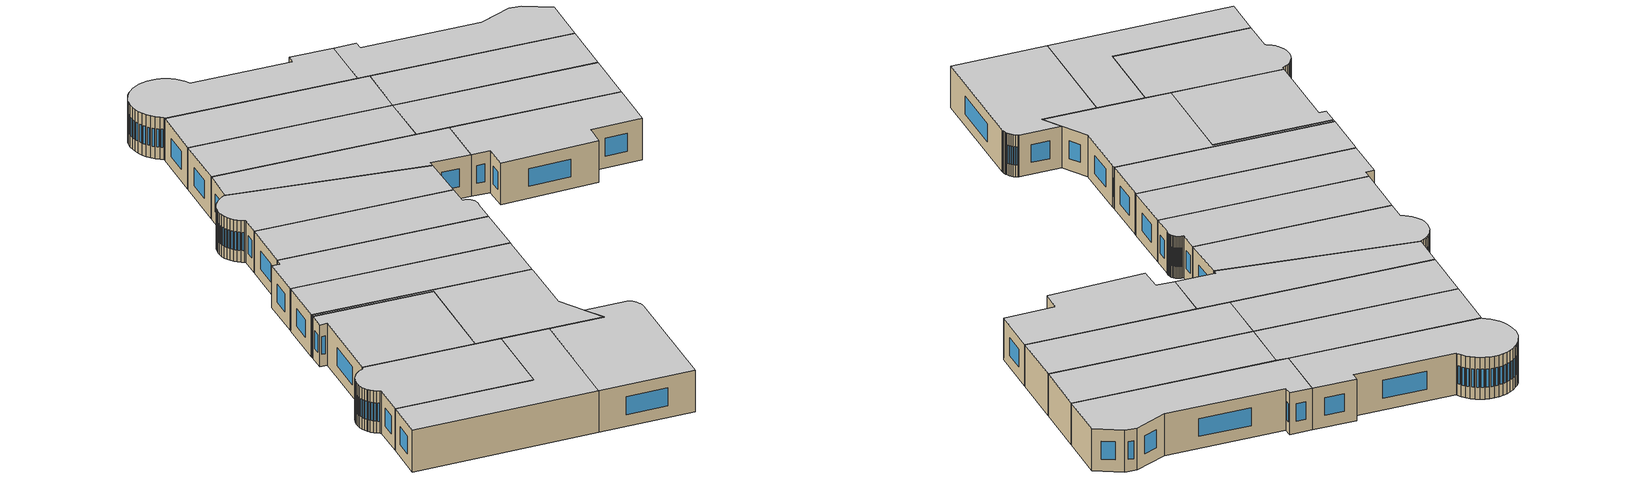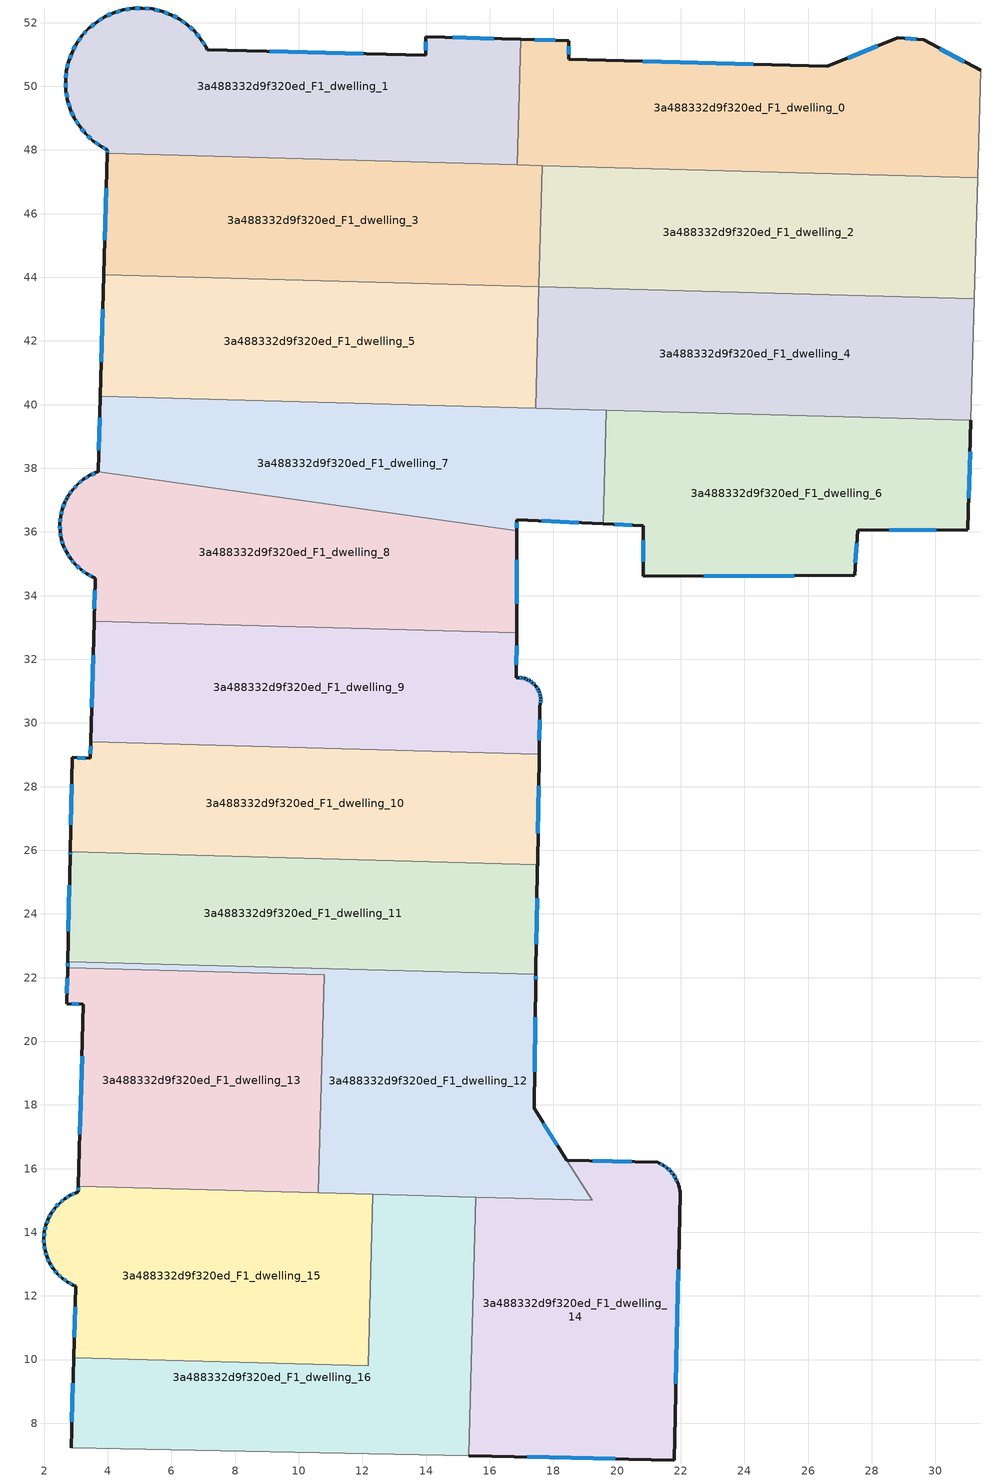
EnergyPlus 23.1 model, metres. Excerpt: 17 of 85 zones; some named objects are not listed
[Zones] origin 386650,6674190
3a488332d9f320ed_F1_dwelling_0
 floor to 3a488332d9f320ed_F0_dwelling_0 (EU_floor_Construction): 31.42,50.5 31.33,47.13 16.87,47.53 16.98,51.47 18.49,51.43 18.48,50.85 26.61,50.63 28.82,51.52 29.63,51.46 z3
 wall outside (EU_wall_Construction): 31.42,50.5 29.63,51.46 28.82,51.52 26.61,50.63 18.48,50.85 18.49,51.43 16.98,51.47 z3:6
 wall adiabatic (EU_wall_Construction): 31.33,47.13 31.42,50.5 z3:6
 wall to 3a488332d9f320ed_F1_dwelling_1 (EU_wall_Construction): 16.98,51.47 16.87,47.53 z3:6
 wall to 3a488332d9f320ed_F1_dwelling_2 (EU_wall_Construction): 17.65,47.51 31.33,47.13 z3:6
 wall to 3a488332d9f320ed_F1_dwelling_3 (EU_wall_Construction): 16.87,47.53 17.65,47.51 z3:6
 window (EU_Window_Construction): 24.28,50.69 20.8,50.78 / 28.19,51.27 27.24,50.88 / 29.4,51.48 29.05,51.51 / 30.91,50.77 30.14,51.19 / 18.05,51.44 17.41,51.46 / 18.48,51.01 18.48,51.26 z3.86:5.14
 ceiling to 3a488332d9f320ed_F2_dwelling_0 (EU_floor_Construction): 31.33,47.13 31.42,50.5 29.63,51.46 28.82,51.52 26.61,50.63 18.48,50.85 18.49,51.43 16.98,51.47 16.87,47.53 z6
3a488332d9f320ed_F1_dwelling_1
 floor to 3a488332d9f320ed_F0_dwelling_1 (EU_floor_Construction): 16.98,51.47 16.87,47.53 3.98,47.89 3.98,48.01 3.78,48.12 3.53,48.29 3.31,48.5 3.11,48.74 2.95,49 2.82,49.28 2.73,49.57 2.68,49.88 2.67,50.18 2.7,50.49 2.77,50.79 2.88,51.08 3.02,51.35 3.2,51.6 3.36,51.77 3.41,51.82 3.65,52.02 3.91,52.18 4.19,52.31 4.48,52.4 4.78,52.45 5.09,52.46 5.4,52.43 5.7,52.36 5.98,52.25 6.26,52.11 6.51,51.93 6.73,51.72 6.92,51.48 7.09,51.22 7.12,51.16 13.99,50.97 13.99,51.56 z3
 wall outside (EU_wall_Construction): 16.98,51.47 13.99,51.56 13.99,50.97 7.12,51.16 7.09,51.22 6.92,51.48 6.73,51.72 6.51,51.93 6.26,52.11 5.98,52.25 5.7,52.36 5.4,52.43 5.09,52.46 4.78,52.45 4.48,52.4 4.19,52.31 3.91,52.18 3.65,52.02 3.41,51.82 3.36,51.77 3.2,51.6 3.02,51.35 2.88,51.08 2.77,50.79 2.7,50.49 2.67,50.18 2.68,49.88 2.73,49.57 2.82,49.28 2.95,49 3.11,48.74 3.31,48.5 3.53,48.29 3.78,48.12 3.98,48.01 3.98,47.89 z3:6
 wall to 3a488332d9f320ed_F1_dwelling_3 (EU_wall_Construction): 3.98,47.89 16.87,47.53 z3:6
 window (EU_Window_Construction): 2.85,50.99 2.8,50.87 / 2.98,51.27 2.92,51.15 / 3.15,51.53 3.07,51.42 / 3.31,51.72 3.25,51.65 / 3.58,51.96 3.48,51.88 / 3.83,52.13 3.72,52.06 / 4.11,52.27 3.99,52.22 / 4.4,52.37 4.27,52.33 / 4.7,52.43 4.57,52.41 / 5,52.46 4.87,52.45 / 5.31,52.44 5.18,52.45 / 5.61,52.38 5.48,52.41 / 5.9,52.28 5.78,52.33 / 6.18,52.15 6.06,52.21 / 6.43,51.98 6.33,52.06 / 6.67,51.78 6.57,51.87 / 6.87,51.55 6.79,51.65 / 7.04,51.3 6.97,51.41 / 12.03,51.02 9.09,51.1 / 13.99,51.39 13.99,51.14 / 16.12,51.5 14.85,51.54 / 3.98,47.97 3.98,47.92 / 3.84,48.08 3.92,48.04 / 3.61,48.24 3.71,48.17 / 3.37,48.44 3.47,48.35 / 3.17,48.67 3.25,48.57 / 3,48.93 3.07,48.81 / 2.86,49.2 2.92,49.08 / 2.76,49.49 2.8,49.36 / 2.7,49.79 2.72,49.66 / 2.68,50.1 2.68,49.96 / 2.69,50.4 2.68,50.27 / 2.75,50.7 2.72,50.57 z3.86:5.14
 ceiling to 3a488332d9f320ed_F2_dwelling_1 (EU_floor_Construction): 16.87,47.53 16.98,51.47 13.99,51.56 13.99,50.97 7.12,51.16 7.09,51.22 6.92,51.48 6.73,51.72 6.51,51.93 6.26,52.11 5.98,52.25 5.7,52.36 5.4,52.43 5.09,52.46 4.78,52.45 4.48,52.4 4.19,52.31 3.91,52.18 3.65,52.02 3.41,51.82 3.36,51.77 3.2,51.6 3.02,51.35 2.88,51.08 2.77,50.79 2.7,50.49 2.67,50.18 2.68,49.88 2.73,49.57 2.82,49.28 2.95,49 3.11,48.74 3.31,48.5 3.53,48.29 3.78,48.12 3.98,48.01 3.98,47.89 z6
3a488332d9f320ed_F1_dwelling_10
 floor to 3a488332d9f320ed_F0_dwelling_10 (EU_floor_Construction): 17.55,29.02 17.5,25.55 2.82,25.95 2.89,28.92 3.45,28.89 3.47,29.41 z3
 wall outside (EU_wall_Construction): 3.47,29.41 3.45,28.89 2.89,28.92 2.82,25.95 / 17.5,25.55 17.55,29.02 z3:6
 wall to 3a488332d9f320ed_F1_dwelling_9 (EU_wall_Construction): 17.55,29.02 3.47,29.41 z3:6
 wall to 3a488332d9f320ed_F1_dwelling_11 (EU_wall_Construction): 2.82,25.95 17.5,25.55 z3:6
 window (EU_Window_Construction): 3.29,28.9 3.05,28.91 / 3.46,29.26 3.46,29.04 / 17.52,26.54 17.54,28.03 / 2.87,28.07 2.84,26.8 z3.86:5.14
 ceiling to 3a488332d9f320ed_F2_dwelling_10 (EU_floor_Construction): 17.5,25.55 17.55,29.02 3.47,29.41 3.45,28.89 2.89,28.92 2.82,25.95 z6
3a488332d9f320ed_F1_dwelling_11
 floor to 3a488332d9f320ed_F0_dwelling_11 (EU_floor_Construction): 17.5,25.55 17.5,25.5 17.5,25.45 17.45,22.1 2.74,22.5 2.82,25.85 2.82,25.95 z3
 wall outside (EU_wall_Construction): 17.45,22.1 17.5,25.45 17.5,25.5 17.5,25.55 / 2.82,25.95 2.82,25.85 2.74,22.5 z3:6
 wall to 3a488332d9f320ed_F1_dwelling_12 (EU_wall_Construction): 2.74,22.5 17.45,22.1 z3:6
 window (EU_Window_Construction): 17.47,23.05 17.49,24.49 / 2.8,24.9 2.76,23.46 / 2.82,25.93 2.82,25.88 z3.86:5.14
 ceiling to 3a488332d9f320ed_F2_dwelling_11 (EU_floor_Construction): 17.45,22.1 17.5,25.45 17.5,25.5 17.5,25.55 2.82,25.95 2.82,25.85 2.74,22.5 z6
3a488332d9f320ed_F1_dwelling_12
 floor to 3a488332d9f320ed_F0_dwelling_12 (EU_floor_Construction): 17.45,22.1 17.45,21.9 17.39,17.89 18.42,16.27 19.22,15 10.62,15.24 10.8,22.08 2.74,22.31 2.74,22.5 z3
 wall outside (EU_wall_Construction): 2.74,22.5 2.74,22.31 / 18.42,16.27 17.39,17.89 17.45,21.9 17.45,22.1 z3:6
 wall to 3a488332d9f320ed_F1_dwelling_13 (EU_wall_Construction): 2.74,22.31 10.8,22.08 10.62,15.24 z3:6
 wall to 3a488332d9f320ed_F1_dwelling_14 (EU_wall_Construction): 15.56,15.11 19.22,15 18.42,16.27 z3:6
 wall to 3a488332d9f320ed_F1_dwelling_16 (EU_wall_Construction): 12.33,15.2 15.56,15.11 z3:6
 wall to 3a488332d9f320ed_F1_dwelling_15 (EU_wall_Construction): 10.62,15.24 12.33,15.2 z3:6
 window (EU_Window_Construction): 2.74,22.45 2.74,22.36 / 17.45,21.96 17.45,22.04 / 17.41,19.04 17.43,20.75 / 18.12,16.73 17.68,17.43 z3.86:5.14
 ceiling to 3a488332d9f320ed_F2_dwelling_12 (EU_floor_Construction): 19.22,15 18.42,16.27 17.39,17.89 17.45,21.9 17.45,22.1 2.74,22.5 2.74,22.31 10.8,22.08 10.62,15.24 z6
3a488332d9f320ed_F1_dwelling_13
 floor to 3a488332d9f320ed_F0_dwelling_13 (EU_floor_Construction): 10.8,22.08 10.62,15.24 3.08,15.45 3.24,21.16 2.71,21.18 2.74,22.31 z3
 wall outside (EU_wall_Construction): 2.74,22.31 2.71,21.18 3.24,21.16 3.08,15.45 z3:6
 wall to 3a488332d9f320ed_F1_dwelling_15 (EU_wall_Construction): 3.08,15.45 10.62,15.24 z3:6
 window (EU_Window_Construction): 3.19,19.53 3.13,17.08 / 2.86,21.18 3.09,21.17 / 2.73,21.99 2.72,21.5 z3.86:5.14
 ceiling to 3a488332d9f320ed_F2_dwelling_13 (EU_floor_Construction): 10.62,15.24 10.8,22.08 2.74,22.31 2.71,21.18 3.24,21.16 3.08,15.45 z6
3a488332d9f320ed_F1_dwelling_14
 floor to 3a488332d9f320ed_F0_dwelling_14 (EU_floor_Construction): 21.68,15.92 21.78,15.8 21.85,15.68 21.89,15.59 21.91,15.55 21.92,15.53 21.94,15.47 21.95,15.41 21.97,15.33 21.98,15.27 21.98,15.2 21.79,6.85 15.34,6.98 15.56,15.11 19.22,15 18.42,16.27 21.28,16.19 21.33,16.17 21.46,16.1 21.58,16.02 z3
 wall outside (EU_wall_Construction): 15.34,6.98 21.79,6.85 21.98,15.2 21.98,15.27 21.97,15.33 21.95,15.41 21.94,15.47 21.92,15.53 21.91,15.55 21.89,15.59 21.85,15.68 21.78,15.8 21.68,15.92 21.58,16.02 21.46,16.1 21.33,16.17 21.28,16.19 18.42,16.27 z3:6
 wall to 3a488332d9f320ed_F1_dwelling_16 (EU_wall_Construction): 15.56,15.11 15.34,6.98 z3:6
 window (EU_Window_Construction): 20.46,16.21 19.24,16.25 / 21.42,16.12 21.36,16.15 / 21.54,16.04 21.49,16.08 / 21.65,15.95 21.61,15.99 / 21.75,15.84 21.71,15.89 / 21.83,15.72 21.8,15.77 / 21.88,15.61 21.86,15.66 / 21.85,9.23 21.93,12.82 / 17.18,6.94 19.95,6.88 z3.86:5.14
 ceiling to 3a488332d9f320ed_F2_dwelling_14 (EU_floor_Construction): 21.79,6.85 21.98,15.2 21.98,15.27 21.97,15.33 21.95,15.41 21.94,15.47 21.92,15.53 21.91,15.55 21.89,15.59 21.85,15.68 21.78,15.8 21.68,15.92 21.58,16.02 21.46,16.1 21.33,16.17 21.28,16.19 18.42,16.27 19.22,15 15.56,15.11 15.34,6.98 z6
3a488332d9f320ed_F1_dwelling_15
 floor to 3a488332d9f320ed_F0_dwelling_15 (EU_floor_Construction): 12.33,15.2 12.18,9.8 2.93,10.06 2.99,12.31 2.92,12.34 2.74,12.43 2.57,12.55 2.42,12.7 2.32,12.82 2.29,12.85 2.18,13.03 2.09,13.21 2.03,13.41 2,13.62 1.99,13.82 2.01,14.03 2.06,14.23 2.13,14.42 2.23,14.6 2.35,14.77 2.49,14.92 2.65,15.05 2.82,15.16 3.01,15.24 3.07,15.27 3.08,15.45 z3
 wall outside (EU_wall_Construction): 3.07,15.27 3.01,15.24 2.82,15.16 2.65,15.05 2.49,14.92 2.35,14.77 2.23,14.6 2.13,14.42 2.06,14.23 2.01,14.03 1.99,13.82 2,13.62 2.03,13.41 2.09,13.21 2.18,13.03 2.29,12.85 2.32,12.82 2.42,12.7 2.57,12.55 2.74,12.43 2.92,12.34 2.99,12.31 2.93,10.06 / 3.08,15.45 3.08,15.27 z3:6
 wall to 3a488332d9f320ed_F1_dwelling_16 (EU_wall_Construction): 2.93,10.06 12.18,9.8 12.33,15.2 z3:6
 window (EU_Window_Construction): 2.05,13.36 2.08,13.27 / 2.01,13.56 2.02,13.47 / 1.99,13.76 2,13.67 / 2.01,13.97 2,13.88 / 2.04,14.17 2.03,14.08 / 2.11,14.36 2.08,14.28 / 2.2,14.55 2.16,14.47 / 2.31,14.72 2.26,14.65 / 2.45,14.88 2.39,14.81 / 2.6,15.01 2.53,14.96 / 2.77,15.13 2.69,15.08 / 2.95,15.22 2.87,15.18 / 3.08,15.4 3.08,15.32 / 2.97,11.67 2.95,10.7 / 2.79,12.41 2.87,12.37 / 2.62,12.52 2.69,12.47 / 2.46,12.66 2.53,12.59 / 2.34,12.79 2.39,12.73 / 2.21,12.98 2.26,12.9 / 2.12,13.16 2.15,13.08 z3.86:5.14
 ceiling to 3a488332d9f320ed_F2_dwelling_15 (EU_floor_Construction): 12.18,9.8 12.33,15.2 3.08,15.45 3.07,15.27 3.01,15.24 2.82,15.16 2.65,15.05 2.49,14.92 2.35,14.77 2.23,14.6 2.13,14.42 2.06,14.23 2.01,14.03 1.99,13.82 2,13.62 2.03,13.41 2.09,13.21 2.18,13.03 2.29,12.85 2.32,12.82 2.42,12.7 2.57,12.55 2.74,12.43 2.92,12.34 2.99,12.31 2.93,10.06 z6
3a488332d9f320ed_F1_dwelling_16
 floor to 3a488332d9f320ed_F0_dwelling_16 (EU_floor_Construction): 15.56,15.11 15.34,6.98 2.85,7.24 2.93,10.06 12.18,9.8 12.33,15.2 z3
 wall outside (EU_wall_Construction): 2.93,10.06 2.85,7.24 z3:6
 wall adiabatic (EU_wall_Construction): 2.85,7.24 15.34,6.98 z3:6
 window (EU_Window_Construction): 2.91,9.25 2.88,8.04 z3.86:5.14
 ceiling to 3a488332d9f320ed_F2_dwelling_16 (EU_floor_Construction): 15.34,6.98 15.56,15.11 12.33,15.2 12.18,9.8 2.93,10.06 2.85,7.24 z6
3a488332d9f320ed_F1_dwelling_2
 floor to 3a488332d9f320ed_F0_dwelling_2 (EU_floor_Construction): 31.33,47.13 31.22,43.32 17.55,43.7 17.65,47.51 z3
 wall to 3a488332d9f320ed_F1_dwelling_4 (EU_wall_Construction): 17.55,43.7 31.22,43.32 z3:6
 wall to 3a488332d9f320ed_F1_dwelling_3 (EU_wall_Construction): 17.65,47.51 17.55,43.7 z3:6
 wall adiabatic (EU_wall_Construction): 31.22,43.32 31.33,47.13 z3:6
 ceiling to 3a488332d9f320ed_F2_dwelling_2 (EU_floor_Construction): 31.22,43.32 31.33,47.13 17.65,47.51 17.55,43.7 z6
3a488332d9f320ed_F1_dwelling_3
 floor to 3a488332d9f320ed_F0_dwelling_3 (EU_floor_Construction): 17.65,47.51 17.55,43.7 3.87,44.08 3.98,47.89 z3
 wall outside (EU_wall_Construction): 3.98,47.89 3.87,44.08 z3:6
 wall to 3a488332d9f320ed_F1_dwelling_5 (EU_wall_Construction): 3.87,44.08 17.55,43.7 z3:6
 window (EU_Window_Construction): 3.95,46.8 3.9,45.17 z3.86:5.14
 ceiling to 3a488332d9f320ed_F2_dwelling_3 (EU_floor_Construction): 17.55,43.7 17.65,47.51 3.98,47.89 3.87,44.08 z6
3a488332d9f320ed_F1_dwelling_4
 floor to 3a488332d9f320ed_F0_dwelling_4 (EU_floor_Construction): 31.22,43.32 31.12,39.51 17.44,39.88 17.55,43.7 z3
 wall to 3a488332d9f320ed_F1_dwelling_5 (EU_wall_Construction): 17.55,43.7 17.44,39.88 z3:6
 wall adiabatic (EU_wall_Construction): 31.12,39.51 31.22,43.32 z3:6
 wall to 3a488332d9f320ed_F1_dwelling_6 (EU_wall_Construction): 19.66,39.82 31.12,39.51 z3:6
 wall to 3a488332d9f320ed_F1_dwelling_7 (EU_wall_Construction): 17.44,39.88 19.66,39.82 z3:6
 ceiling to 3a488332d9f320ed_F2_dwelling_4 (EU_floor_Construction): 31.12,39.51 31.22,43.32 17.55,43.7 17.44,39.88 z6
3a488332d9f320ed_F1_dwelling_5
 floor to 3a488332d9f320ed_F0_dwelling_5 (EU_floor_Construction): 17.55,43.7 17.44,39.88 3.77,40.26 3.87,44.08 z3
 wall outside (EU_wall_Construction): 3.87,44.08 3.77,40.26 z3:6
 wall to 3a488332d9f320ed_F1_dwelling_7 (EU_wall_Construction): 3.77,40.26 17.44,39.88 z3:6
 window (EU_Window_Construction): 3.84,42.99 3.8,41.35 z3.86:5.14
 ceiling to 3a488332d9f320ed_F2_dwelling_5 (EU_floor_Construction): 17.44,39.88 17.55,43.7 3.87,44.08 3.77,40.26 z6
3a488332d9f320ed_F1_dwelling_6
 floor to 3a488332d9f320ed_F0_dwelling_6 (EU_floor_Construction): 31.12,39.51 31.02,36.07 27.55,36.05 27.46,34.63 20.83,34.6 20.83,36.2 19.57,36.26 19.66,39.82 z3
 wall outside (EU_wall_Construction): 19.57,36.26 20.83,36.2 20.83,34.6 27.46,34.63 27.55,36.05 31.02,36.07 31.12,39.51 z3:6
 wall to 3a488332d9f320ed_F1_dwelling_7 (EU_wall_Construction): 19.66,39.82 19.57,36.26 z3:6
 window (EU_Window_Construction): 28.55,36.06 30.03,36.07 / 27.49,35.04 27.53,35.65 / 22.72,34.61 25.56,34.62 / 20.83,35.74 20.83,35.06 / 19.93,36.24 20.47,36.22 / 31.05,37.05 31.09,38.52 z3.86:5.14
 ceiling to 3a488332d9f320ed_F2_dwelling_6 (EU_floor_Construction): 31.02,36.07 31.12,39.51 19.66,39.82 19.57,36.26 20.83,36.2 20.83,34.6 27.46,34.63 27.55,36.05 z6
3a488332d9f320ed_F1_dwelling_7
 floor to 3a488332d9f320ed_F0_dwelling_7 (EU_floor_Construction): 19.66,39.82 19.57,36.26 16.86,36.38 16.85,36.04 3.7,37.89 3.77,40.26 z3
 wall outside (EU_wall_Construction): 16.85,36.04 16.86,36.38 19.57,36.26 / 3.77,40.26 3.7,37.89 z3:6
 wall to 3a488332d9f320ed_F1_dwelling_8 (EU_wall_Construction): 3.7,37.89 16.85,36.04 z3:6
 window (EU_Window_Construction): 16.86,36.14 16.86,36.28 / 3.75,39.59 3.72,38.57 / 17.63,36.34 18.79,36.29 z3.86:5.14
 ceiling to 3a488332d9f320ed_F2_dwelling_7 (EU_floor_Construction): 19.57,36.26 19.66,39.82 3.77,40.26 3.7,37.89 16.85,36.04 16.86,36.38 z6
3a488332d9f320ed_F1_dwelling_8
 floor to 3a488332d9f320ed_F0_dwelling_8 (EU_floor_Construction): 16.85,36.04 16.84,32.83 3.57,33.2 3.61,34.55 3.55,34.58 3.34,34.68 3.15,34.82 2.98,34.98 2.83,35.16 2.71,35.36 2.61,35.57 2.54,35.79 2.5,36.02 2.49,36.26 2.52,36.49 2.57,36.72 2.65,36.93 2.71,37.04 2.76,37.14 2.9,37.33 3.06,37.5 3.24,37.65 3.43,37.77 3.65,37.87 3.7,37.89 z3
 wall outside (EU_wall_Construction): 3.7,37.89 3.65,37.87 3.43,37.77 3.24,37.65 3.06,37.5 2.9,37.33 2.76,37.14 2.71,37.04 2.65,36.93 2.57,36.72 2.52,36.49 2.49,36.26 2.5,36.02 2.54,35.79 2.61,35.57 2.71,35.36 2.83,35.16 2.98,34.98 3.15,34.82 3.34,34.68 3.55,34.58 3.61,34.55 3.57,33.2 / 16.84,32.83 16.85,36.04 z3:6
 wall to 3a488332d9f320ed_F1_dwelling_9 (EU_wall_Construction): 3.57,33.2 16.84,32.83 z3:6
 window (EU_Window_Construction): 2.5,36.19 2.5,36.09 / 2.51,36.42 2.5,36.32 / 2.56,36.65 2.53,36.55 / 2.63,36.87 2.59,36.78 / 2.69,37.01 2.67,36.97 / 2.75,37.11 2.72,37.07 / 2.86,37.28 2.8,37.19 / 3.01,37.45 2.94,37.38 / 3.18,37.61 3.11,37.54 / 3.38,37.74 3.29,37.68 / 3.59,37.84 3.49,37.8 / 16.85,33.75 16.85,35.12 / 3.6,34.16 3.58,33.59 / 3.4,34.65 3.49,34.61 / 3.2,34.78 3.29,34.72 / 3.03,34.93 3.1,34.87 / 2.87,35.11 2.94,35.03 / 2.74,35.3 2.8,35.22 / 2.64,35.51 2.68,35.42 / 2.56,35.73 2.59,35.63 / 2.51,35.96 2.53,35.86 z3.86:5.14
 ceiling to 3a488332d9f320ed_F2_dwelling_8 (EU_floor_Construction): 16.84,32.83 16.85,36.04 3.7,37.89 3.65,37.87 3.43,37.77 3.24,37.65 3.06,37.5 2.9,37.33 2.76,37.14 2.71,37.04 2.65,36.93 2.57,36.72 2.52,36.49 2.49,36.26 2.5,36.02 2.54,35.79 2.61,35.57 2.71,35.36 2.83,35.16 2.98,34.98 3.15,34.82 3.34,34.68 3.55,34.58 3.61,34.55 3.57,33.2 z6
3a488332d9f320ed_F1_dwelling_9
 floor to 3a488332d9f320ed_F0_dwelling_9 (EU_floor_Construction): 16.84,32.83 16.84,31.42 16.92,31.43 17.01,31.42 17.1,31.4 17.19,31.36 17.27,31.32 17.34,31.27 17.41,31.2 17.44,31.17 17.47,31.13 17.52,31.05 17.56,30.97 17.58,30.88 17.6,30.79 17.6,30.7 17.59,30.61 17.57,30.52 17.55,29.02 3.47,29.41 3.57,33.2 z3
 wall outside (EU_wall_Construction): 17.55,29.02 17.57,30.52 17.59,30.61 17.6,30.7 17.6,30.79 17.58,30.88 17.56,30.97 17.52,31.05 17.47,31.13 17.44,31.17 17.41,31.2 17.34,31.27 17.27,31.32 17.19,31.36 17.1,31.4 17.01,31.42 16.92,31.43 16.84,31.42 16.84,32.83 / 3.57,33.2 3.47,29.41 z3:6
 window (EU_Window_Construction): 17.07,31.4 17.04,31.41 / 17.16,31.37 17.12,31.39 / 17.24,31.33 17.21,31.35 / 17.32,31.28 17.29,31.31 / 17.39,31.22 17.36,31.25 / 17.5,31.08 17.48,31.11 / 17.54,31 17.53,31.03 / 17.58,30.91 17.56,30.95 / 17.59,30.82 17.59,30.86 / 17.6,30.73 17.6,30.77 / 17.59,30.63 17.6,30.67 / 17.56,29.45 17.57,30.09 / 3.54,32.12 3.5,30.5 / 16.84,31.83 16.84,32.43 / 16.98,31.42 16.94,31.42 z3.86:5.14
 ceiling to 3a488332d9f320ed_F2_dwelling_9 (EU_floor_Construction): 17.55,29.02 17.57,30.52 17.59,30.61 17.6,30.7 17.6,30.79 17.58,30.88 17.56,30.97 17.52,31.05 17.47,31.13 17.44,31.17 17.41,31.2 17.34,31.27 17.27,31.32 17.19,31.36 17.1,31.4 17.01,31.42 16.92,31.43 16.84,31.42 16.84,32.83 3.57,33.2 3.47,29.41 z6
[Building]
EU S2 Campaign: North Axis=0; Terrain=City; Solar Distribution=FullExterior
[Site:Location]
Helsinki-Vantaa.AP: Latitude=60.317; Longitude=24.963; Time Zone=2; Elevation=54.6
[SizingPeriod:WeatherFileDays]
AnnualSizingPeriod: Begin Month=1; Begin Day of Month=1; End Month=12; End Day of Month=31; Day of Week for Start Day=Monday; Use Weather File Daylight Saving Period=No; Use Weather File Rain and Snow Indicators=No
[MATERIAL]
EU_InternalMass_Material: Roughness=MediumRough; Thickness=0.1; Conductivity=1; Density=1800; Specific Heat=900; Thermal Absorptance=0.9; Solar Absorptance=0.7; Visible Absorptance=0.7
[MATERIAL:NOMASS] Roughness=MediumRough; Thermal Absorptance=0.9; Solar Absorptance=0.7; Visible Absorptance=0.7
Name | Thermal Resistance
EU_wall_NoMass | 1.10183
EU_floor_NoMass | 1.70606
[WINDOWMATERIAL:SIMPLEGLAZINGSYSTEM]
EU_Window_SimpleGlazing: UFactor=3.11035; Solar Heat Gain Coefficient=0.8; Visible Transmittance=0.8
[CONSTRUCTION]
EU_wall_Construction: EU_wall_NoMass
EU_floor_Construction: EU_floor_NoMass
EU_Window_Construction: EU_Window_SimpleGlazing
EU_InternalMass_Construction: EU_InternalMass_Material
[ZONE] Type=1; Multiplier=1; Ceiling Height=autocalculate; Floor Area=autocalculate; Part of Total Floor Area=Yes
Name | Volume
3a488332d9f320ed_F1_dwelling_0 | 156.535
3a488332d9f320ed_F1_dwelling_1 | 156.512
3a488332d9f320ed_F1_dwelling_10 | 152.123
3a488332d9f320ed_F1_dwelling_11 | 152.117
3a488332d9f320ed_F1_dwelling_12 | 154.098
3a488332d9f320ed_F1_dwelling_13 | 156.516
3a488332d9f320ed_F1_dwelling_14 | 167.725
3a488332d9f320ed_F1_dwelling_15 | 156.538
3a488332d9f320ed_F1_dwelling_16 | 156.498
3a488332d9f320ed_F1_dwelling_2 | 156.54
3a488332d9f320ed_F1_dwelling_3 | 156.541
3a488332d9f320ed_F1_dwelling_4 | 156.513
3a488332d9f320ed_F1_dwelling_5 | 156.519
3a488332d9f320ed_F1_dwelling_6 | 152.199
3a488332d9f320ed_F1_dwelling_7 | 152.172
3a488332d9f320ed_F1_dwelling_8 | 165.097
3a488332d9f320ed_F1_dwelling_9 | 156.521
[INTERNALMASS] Construction=EU_InternalMass_Construction
Name | Zone or ZoneList | Surface Area
3a488332d9f320ed_F1_dwelling_0_EU_InternalMass | 3a488332d9f320ed_F1_dwelling_0 | 52.1788
3a488332d9f320ed_F1_dwelling_1_EU_InternalMass | 3a488332d9f320ed_F1_dwelling_1 | 52.1707
3a488332d9f320ed_F1_dwelling_2_EU_InternalMass | 3a488332d9f320ed_F1_dwelling_2 | 52.1799
3a488332d9f320ed_F1_dwelling_3_EU_InternalMass | 3a488332d9f320ed_F1_dwelling_3 | 52.18
3a488332d9f320ed_F1_dwelling_4_EU_InternalMass | 3a488332d9f320ed_F1_dwelling_4 | 52.1693
3a488332d9f320ed_F1_dwelling_5_EU_InternalMass | 3a488332d9f320ed_F1_dwelling_5 | 52.1759
3a488332d9f320ed_F1_dwelling_6_EU_InternalMass | 3a488332d9f320ed_F1_dwelling_6 | 50.732
3a488332d9f320ed_F1_dwelling_7_EU_InternalMass | 3a488332d9f320ed_F1_dwelling_7 | 50.756
3a488332d9f320ed_F1_dwelling_8_EU_InternalMass | 3a488332d9f320ed_F1_dwelling_8 | 55.0319
3a488332d9f320ed_F1_dwelling_9_EU_InternalMass | 3a488332d9f320ed_F1_dwelling_9 | 52.1737
3a488332d9f320ed_F1_dwelling_10_EU_InternalMass | 3a488332d9f320ed_F1_dwelling_10 | 50.7077
3a488332d9f320ed_F1_dwelling_11_EU_InternalMass | 3a488332d9f320ed_F1_dwelling_11 | 50.706
3a488332d9f320ed_F1_dwelling_12_EU_InternalMass | 3a488332d9f320ed_F1_dwelling_12 | 51.3699
3a488332d9f320ed_F1_dwelling_13_EU_InternalMass | 3a488332d9f320ed_F1_dwelling_13 | 52.1724
3a488332d9f320ed_F1_dwelling_14_EU_InternalMass | 3a488332d9f320ed_F1_dwelling_14 | 55.9105
3a488332d9f320ed_F1_dwelling_15_EU_InternalMass | 3a488332d9f320ed_F1_dwelling_15 | 52.1775
3a488332d9f320ed_F1_dwelling_16_EU_InternalMass | 3a488332d9f320ed_F1_dwelling_16 | 52.1664
[OTHEREQUIPMENT] Fuel Type=Electricity; Design Level Calculation Method=Watts/Area; Power per Zone Floor Area=1; Fraction Latent=0; Fraction Radiant=0; Fraction Lost=0; Carbon Dioxide Generation Rate=0; EndUse Subcategory=EU_Step8_InternalGains
Name | Zone or ZoneList or Space or SpaceList | Schedule
EU_Step8_InternalGain_3a488332d9f320ed_F1_dwelling_0_f000 | 3a488332d9f320ed_F1_dwelling_0 | EU_Step8_GainSchedule_3a488332d9f320ed_F1_dwelling_0_f000
EU_Step8_InternalGain_3a488332d9f320ed_F1_dwelling_1_f000 | 3a488332d9f320ed_F1_dwelling_1 | EU_Step8_GainSchedule_3a488332d9f320ed_F1_dwelling_1_f000
EU_Step8_InternalGain_3a488332d9f320ed_F1_dwelling_2_f000 | 3a488332d9f320ed_F1_dwelling_2 | EU_Step8_GainSchedule_3a488332d9f320ed_F1_dwelling_2_f000
EU_Step8_InternalGain_3a488332d9f320ed_F1_dwelling_3_f000 | 3a488332d9f320ed_F1_dwelling_3 | EU_Step8_GainSchedule_3a488332d9f320ed_F1_dwelling_3_f000
EU_Step8_InternalGain_3a488332d9f320ed_F1_dwelling_4_f000 | 3a488332d9f320ed_F1_dwelling_4 | EU_Step8_GainSchedule_3a488332d9f320ed_F1_dwelling_4_f000
EU_Step8_InternalGain_3a488332d9f320ed_F1_dwelling_5_f000 | 3a488332d9f320ed_F1_dwelling_5 | EU_Step8_GainSchedule_3a488332d9f320ed_F1_dwelling_5_f000
EU_Step8_InternalGain_3a488332d9f320ed_F1_dwelling_6_f000 | 3a488332d9f320ed_F1_dwelling_6 | EU_Step8_GainSchedule_3a488332d9f320ed_F1_dwelling_6_f000
EU_Step8_InternalGain_3a488332d9f320ed_F1_dwelling_7_f000 | 3a488332d9f320ed_F1_dwelling_7 | EU_Step8_GainSchedule_3a488332d9f320ed_F1_dwelling_7_f000
EU_Step8_InternalGain_3a488332d9f320ed_F1_dwelling_8_f000 | 3a488332d9f320ed_F1_dwelling_8 | EU_Step8_GainSchedule_3a488332d9f320ed_F1_dwelling_8_f000
EU_Step8_InternalGain_3a488332d9f320ed_F1_dwelling_9_f000 | 3a488332d9f320ed_F1_dwelling_9 | EU_Step8_GainSchedule_3a488332d9f320ed_F1_dwelling_9_f000
EU_Step8_InternalGain_3a488332d9f320ed_F1_dwelling_10_f000 | 3a488332d9f320ed_F1_dwelling_10 | EU_Step8_GainSchedule_3a488332d9f320ed_F1_dwelling_10_f000
EU_Step8_InternalGain_3a488332d9f320ed_F1_dwelling_11_f000 | 3a488332d9f320ed_F1_dwelling_11 | EU_Step8_GainSchedule_3a488332d9f320ed_F1_dwelling_11_f000
EU_Step8_InternalGain_3a488332d9f320ed_F1_dwelling_12_f000 | 3a488332d9f320ed_F1_dwelling_12 | EU_Step8_GainSchedule_3a488332d9f320ed_F1_dwelling_12_f000
EU_Step8_InternalGain_3a488332d9f320ed_F1_dwelling_13_f000 | 3a488332d9f320ed_F1_dwelling_13 | EU_Step8_GainSchedule_3a488332d9f320ed_F1_dwelling_13_f000
EU_Step8_InternalGain_3a488332d9f320ed_F1_dwelling_14_f000 | 3a488332d9f320ed_F1_dwelling_14 | EU_Step8_GainSchedule_3a488332d9f320ed_F1_dwelling_14_f000
EU_Step8_InternalGain_3a488332d9f320ed_F1_dwelling_15_f000 | 3a488332d9f320ed_F1_dwelling_15 | EU_Step8_GainSchedule_3a488332d9f320ed_F1_dwelling_15_f000
EU_Step8_InternalGain_3a488332d9f320ed_F1_dwelling_16_f000 | 3a488332d9f320ed_F1_dwelling_16 | EU_Step8_GainSchedule_3a488332d9f320ed_F1_dwelling_16_f000
[ZONEVENTILATION:DESIGNFLOWRATE] Schedule=EU_AlwaysOn; Design Flow Rate Calculation Method=AirChanges/Hour; Air Changes per Hour=0.756316; Ventilation Type=Natural; Fan Pressure Rise=0; Fan Total Efficiency=1; Constant Term Coefficient=1; Temperature Term Coefficient=0; Velocity Term Coefficient=0; Velocity Squared Term Coefficient=0; Minimum Indoor Temperature=-100; Maximum Indoor Temperature=100; Delta Temperature=-100; Minimum Outdoor Temperature=-100; Maximum Outdoor Temperature=100; Maximum Wind Speed=40
Name | Zone or ZoneList or Space or SpaceList
EU_ConstantAir_3a488332d9f320ed_F1_dwelling_0 | 3a488332d9f320ed_F1_dwelling_0
EU_ConstantAir_3a488332d9f320ed_F1_dwelling_1 | 3a488332d9f320ed_F1_dwelling_1
EU_ConstantAir_3a488332d9f320ed_F1_dwelling_2 | 3a488332d9f320ed_F1_dwelling_2
EU_ConstantAir_3a488332d9f320ed_F1_dwelling_3 | 3a488332d9f320ed_F1_dwelling_3
EU_ConstantAir_3a488332d9f320ed_F1_dwelling_4 | 3a488332d9f320ed_F1_dwelling_4
EU_ConstantAir_3a488332d9f320ed_F1_dwelling_5 | 3a488332d9f320ed_F1_dwelling_5
EU_ConstantAir_3a488332d9f320ed_F1_dwelling_6 | 3a488332d9f320ed_F1_dwelling_6
EU_ConstantAir_3a488332d9f320ed_F1_dwelling_7 | 3a488332d9f320ed_F1_dwelling_7
EU_ConstantAir_3a488332d9f320ed_F1_dwelling_8 | 3a488332d9f320ed_F1_dwelling_8
EU_ConstantAir_3a488332d9f320ed_F1_dwelling_9 | 3a488332d9f320ed_F1_dwelling_9
EU_ConstantAir_3a488332d9f320ed_F1_dwelling_10 | 3a488332d9f320ed_F1_dwelling_10
EU_ConstantAir_3a488332d9f320ed_F1_dwelling_11 | 3a488332d9f320ed_F1_dwelling_11
EU_ConstantAir_3a488332d9f320ed_F1_dwelling_12 | 3a488332d9f320ed_F1_dwelling_12
EU_ConstantAir_3a488332d9f320ed_F1_dwelling_13 | 3a488332d9f320ed_F1_dwelling_13
EU_ConstantAir_3a488332d9f320ed_F1_dwelling_14 | 3a488332d9f320ed_F1_dwelling_14
EU_ConstantAir_3a488332d9f320ed_F1_dwelling_15 | 3a488332d9f320ed_F1_dwelling_15
EU_ConstantAir_3a488332d9f320ed_F1_dwelling_16 | 3a488332d9f320ed_F1_dwelling_16
[HVACTEMPLATE:ZONE:IDEALLOADSAIRSYSTEM] System Availability Schedule=EU_AlwaysOn; Maximum Heating Supply Air Temperature=50; Minimum Cooling Supply Air Temperature=13; Maximum Heating Supply Air Humidity Ratio=0.0156; Minimum Cooling Supply Air Humidity Ratio=0.0077; Heating Limit=NoLimit; Cooling Limit=NoLimit; Heating Availability Schedule=EU_AlwaysOn; Cooling Availability Schedule=EU_CoolingOff; Dehumidification Control Type=ConstantSensibleHeatRatio; Cooling Sensible Heat Ratio=0.7; Dehumidification Setpoint=60; Humidification Control Type=None; Humidification Setpoint=30; Outdoor Air Method=None; Outdoor Air Flow Rate per Person=0.00944; Outdoor Air Flow Rate per Zone Floor Area=0; Outdoor Air Flow Rate per Zone=0; Demand Controlled Ventilation Type=None; Outdoor Air Economizer Type=NoEconomizer; Heat Recovery Type=None; Sensible Heat Recovery Effectiveness=0.7; Latent Heat Recovery Effectiveness=0.65
Name | Template Thermostat
3a488332d9f320ed_F1_dwelling_0 | EU_HeatOnly_3a488332d9f320ed_F1_dwelling_0
3a488332d9f320ed_F1_dwelling_1 | EU_HeatOnly_3a488332d9f320ed_F1_dwelling_1
3a488332d9f320ed_F1_dwelling_2 | EU_HeatOnly_3a488332d9f320ed_F1_dwelling_2
3a488332d9f320ed_F1_dwelling_3 | EU_HeatOnly_3a488332d9f320ed_F1_dwelling_3
3a488332d9f320ed_F1_dwelling_4 | EU_HeatOnly_3a488332d9f320ed_F1_dwelling_4
3a488332d9f320ed_F1_dwelling_5 | EU_HeatOnly_3a488332d9f320ed_F1_dwelling_5
3a488332d9f320ed_F1_dwelling_6 | EU_HeatOnly_3a488332d9f320ed_F1_dwelling_6
3a488332d9f320ed_F1_dwelling_7 | EU_HeatOnly_3a488332d9f320ed_F1_dwelling_7
3a488332d9f320ed_F1_dwelling_8 | EU_HeatOnly_3a488332d9f320ed_F1_dwelling_8
3a488332d9f320ed_F1_dwelling_9 | EU_HeatOnly_3a488332d9f320ed_F1_dwelling_9
3a488332d9f320ed_F1_dwelling_10 | EU_HeatOnly_3a488332d9f320ed_F1_dwelling_10
3a488332d9f320ed_F1_dwelling_11 | EU_HeatOnly_3a488332d9f320ed_F1_dwelling_11
3a488332d9f320ed_F1_dwelling_12 | EU_HeatOnly_3a488332d9f320ed_F1_dwelling_12
3a488332d9f320ed_F1_dwelling_13 | EU_HeatOnly_3a488332d9f320ed_F1_dwelling_13
3a488332d9f320ed_F1_dwelling_14 | EU_HeatOnly_3a488332d9f320ed_F1_dwelling_14
3a488332d9f320ed_F1_dwelling_15 | EU_HeatOnly_3a488332d9f320ed_F1_dwelling_15
3a488332d9f320ed_F1_dwelling_16 | EU_HeatOnly_3a488332d9f320ed_F1_dwelling_16
[SIZING:ZONE] Zone Cooling Design Supply Air Temperature Input Method=SupplyAirTemperature; Zone Cooling Design Supply Air Temperature=13; Zone Heating Design Supply Air Temperature Input Method=SupplyAirTemperature; Zone Heating Design Supply Air Temperature=50; Zone Cooling Design Supply Air Humidity Ratio=0.008; Zone Heating Design Supply Air Humidity Ratio=0.008; Cooling Design Air Flow Method=DesignDay; Cooling Design Air Flow Rate=0; Cooling Minimum Air Flow per Zone Floor Area=0.000762; Cooling Minimum Air Flow=0; Cooling Minimum Air Flow Fraction=0.2; Heating Design Air Flow Method=DesignDay; Heating Design Air Flow Rate=0; Heating Maximum Air Flow per Zone Floor Area=0.002032; Heating Maximum Air Flow=0.141576; Heating Maximum Air Flow Fraction=0.3; Account for Dedicated Outdoor Air System=No; Dedicated Outdoor Air System Control Strategy=NeutralSupplyAir; Dedicated Outdoor Air Low Setpoint Temperature for Design=autosize; Dedicated Outdoor Air High Setpoint Temperature for Design=autosize; Zone Load Sizing Method=Sensible Load Only No Latent Load; Zone Latent Cooling Design Supply Air Humidity Ratio Input Method=HumidityRatioDifference; Zone Cooling Design Supply Air Humidity Ratio Difference=0.005; Zone Latent Heating Design Supply Air Humidity Ratio Input Method=HumidityRatioDifference; Zone Humidification Design Supply Air Humidity Ratio Difference=0.005
3a488332d9f320ed_F1_dwelling_0; 3a488332d9f320ed_F1_dwelling_1; 3a488332d9f320ed_F1_dwelling_2; 3a488332d9f320ed_F1_dwelling_3; 3a488332d9f320ed_F1_dwelling_4; 3a488332d9f320ed_F1_dwelling_5; 3a488332d9f320ed_F1_dwelling_6; 3a488332d9f320ed_F1_dwelling_7; 3a488332d9f320ed_F1_dwelling_8; 3a488332d9f320ed_F1_dwelling_9; 3a488332d9f320ed_F1_dwelling_10; 3a488332d9f320ed_F1_dwelling_11; 3a488332d9f320ed_F1_dwelling_12; 3a488332d9f320ed_F1_dwelling_13; 3a488332d9f320ed_F1_dwelling_14; 3a488332d9f320ed_F1_dwelling_15; 3a488332d9f320ed_F1_dwelling_16
[SCHEDULE:CONSTANT]
Name | Hourly Value
EU_AlwaysOn | 1
EU_CoolingOff | 0
[SCHEDULE:FILE] Column Number=1; Rows to Skip at Top=0; Number of Hours of Data=8760; Column Separator=Comma; Interpolate to Timestep=No; Minutes per Item=60; Adjust Schedule for Daylight Savings=Yes
Name | File
EU_Step8_GainSchedule_3a488332d9f320ed_F1_dwelling_0_f000 | ../../schedules/3a488332d9f320ed/3a488332d9f320ed_F1_dwelling_0_f000_gain.csv
EU_Step8_GainSchedule_3a488332d9f320ed_F1_dwelling_1_f000 | ../../schedules/3a488332d9f320ed/3a488332d9f320ed_F1_dwelling_1_f000_gain.csv
EU_Step8_GainSchedule_3a488332d9f320ed_F1_dwelling_2_f000 | ../../schedules/3a488332d9f320ed/3a488332d9f320ed_F1_dwelling_2_f000_gain.csv
EU_Step8_GainSchedule_3a488332d9f320ed_F1_dwelling_3_f000 | ../../schedules/3a488332d9f320ed/3a488332d9f320ed_F1_dwelling_3_f000_gain.csv
EU_Step8_GainSchedule_3a488332d9f320ed_F1_dwelling_4_f000 | ../../schedules/3a488332d9f320ed/3a488332d9f320ed_F1_dwelling_4_f000_gain.csv
EU_Step8_GainSchedule_3a488332d9f320ed_F1_dwelling_5_f000 | ../../schedules/3a488332d9f320ed/3a488332d9f320ed_F1_dwelling_5_f000_gain.csv
EU_Step8_GainSchedule_3a488332d9f320ed_F1_dwelling_6_f000 | ../../schedules/3a488332d9f320ed/3a488332d9f320ed_F1_dwelling_6_f000_gain.csv
EU_Step8_GainSchedule_3a488332d9f320ed_F1_dwelling_7_f000 | ../../schedules/3a488332d9f320ed/3a488332d9f320ed_F1_dwelling_7_f000_gain.csv
EU_Step8_GainSchedule_3a488332d9f320ed_F1_dwelling_8_f000 | ../../schedules/3a488332d9f320ed/3a488332d9f320ed_F1_dwelling_8_f000_gain.csv
EU_Step8_GainSchedule_3a488332d9f320ed_F1_dwelling_9_f000 | ../../schedules/3a488332d9f320ed/3a488332d9f320ed_F1_dwelling_9_f000_gain.csv
EU_Step8_GainSchedule_3a488332d9f320ed_F1_dwelling_10_f000 | ../../schedules/3a488332d9f320ed/3a488332d9f320ed_F1_dwelling_10_f000_gain.csv
EU_Step8_GainSchedule_3a488332d9f320ed_F1_dwelling_11_f000 | ../../schedules/3a488332d9f320ed/3a488332d9f320ed_F1_dwelling_11_f000_gain.csv
EU_Step8_GainSchedule_3a488332d9f320ed_F1_dwelling_12_f000 | ../../schedules/3a488332d9f320ed/3a488332d9f320ed_F1_dwelling_12_f000_gain.csv
EU_Step8_GainSchedule_3a488332d9f320ed_F1_dwelling_13_f000 | ../../schedules/3a488332d9f320ed/3a488332d9f320ed_F1_dwelling_13_f000_gain.csv
EU_Step8_GainSchedule_3a488332d9f320ed_F1_dwelling_14_f000 | ../../schedules/3a488332d9f320ed/3a488332d9f320ed_F1_dwelling_14_f000_gain.csv
EU_Step8_GainSchedule_3a488332d9f320ed_F1_dwelling_15_f000 | ../../schedules/3a488332d9f320ed/3a488332d9f320ed_F1_dwelling_15_f000_gain.csv
EU_Step8_GainSchedule_3a488332d9f320ed_F1_dwelling_16_f000 | ../../schedules/3a488332d9f320ed/3a488332d9f320ed_F1_dwelling_16_f000_gain.csv
